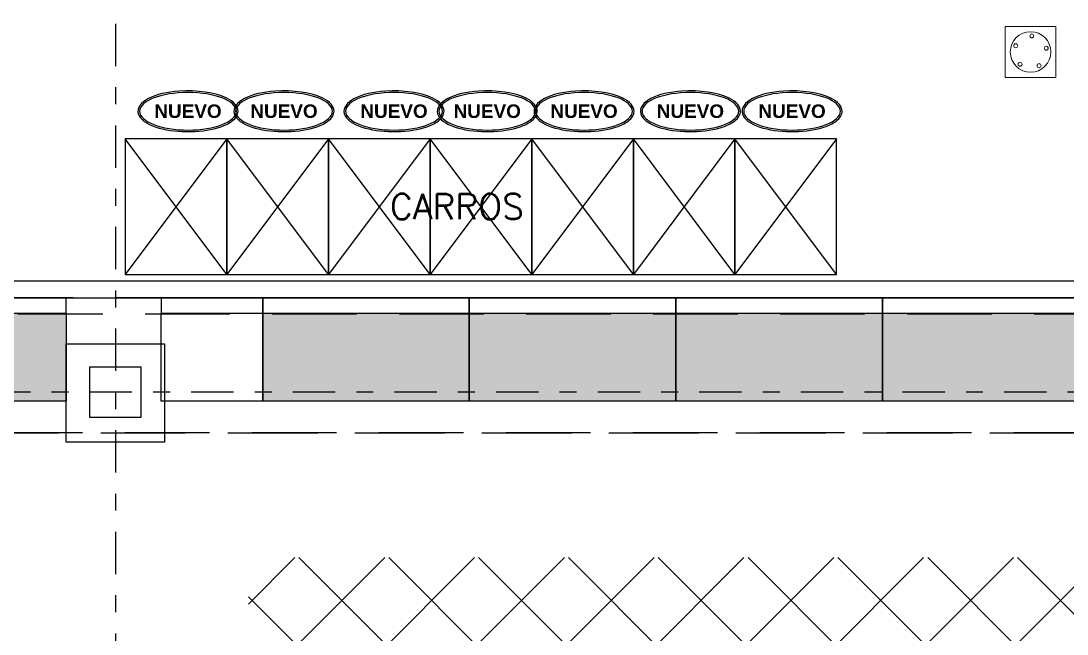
# Model space of a CAD drawing. Header units: millimetres. Extents: x 340 to 1003762, y 22 to 362022.
# Drawn here: x 363.59 to 369.77, y 80.92 to 84.54 of the extents above; entities that cross this region are included whole.
import ezdxf
from ezdxf.xclip import XClip

# ---------------------------------------------------------------- set-up
doc = ezdxf.new("R2010")
doc.units = ezdxf.units.MM
doc.header["$XCLIPFRAME"] = 0
doc.linetypes.add('LSBB_P_002 - PLANTA 1° NIVEL SALA DE VENTAS$0$DASHDOT2', pattern=[0.5, 0.25, -0.125, 0, -0.125])
doc.linetypes.add('LSBB_P_002 - PLANTA 1° NIVEL SALA DE VENTAS$0$HIDDEN', pattern=[0.375, 0.25, -0.125])
for name, color, linetype in [('LSBB_P_002 - PLANTA 1° NIVEL SALA DE VENTAS$0$A-ACTIVOS NUEVOS', 20, 'Continuous'), ('LSBB_P_002 - PLANTA 1° NIVEL SALA DE VENTAS$0$A-Equipamiento acero inox', 8, 'Continuous'), ('LSBB_P_002 - PLANTA 1° NIVEL SALA DE VENTAS$0$A-GONDOLAS', 1, 'Continuous'), ('LSBB_P_002 - PLANTA 1° NIVEL SALA DE VENTAS$0$A-LAYOUT', 7, 'Continuous'), ('LSBB_P_002 - PLANTA 1° NIVEL SALA DE VENTAS$0$A-PILETAS NUEVAS', 8, 'Continuous'), ('LSBB_P_002 - PLANTA 1° NIVEL SALA DE VENTAS$0$CENEFA', 6, 'LSBB_P_002 - PLANTA 1° NIVEL SALA DE VENTAS$0$HIDDEN'), ('LSBB_P_002 - PLANTA 1° NIVEL SALA DE VENTAS$0$EJES', 8, 'LSBB_P_002 - PLANTA 1° NIVEL SALA DE VENTAS$0$DASHDOT2'), ('LSBB_P_002 - PLANTA 1° NIVEL SALA DE VENTAS$0$ESTRUCTURA', 5, 'Continuous'), ('LSBB_P_002 - PLANTA 1° NIVEL SALA DE VENTAS$0$LAYOUT$0$A-SALA-HATCH-AUTOMOVIL', 174, 'Continuous'), ('LSBB_P_002 - PLANTA 1° NIVEL SALA DE VENTAS$0$LAYOUT$0$A-SALA-HATCH-FERRETERIA', 130, 'Continuous'), ('LSBB_P_002 - PLANTA 1° NIVEL SALA DE VENTAS$0$TABIQUE', 3, 'Continuous'), ('LSBB_P_002 - PLANTA 1° NIVEL SALA DE VENTAS$0$ZOCALOS-HORM', 8, 'Continuous'), ('XREF', 7, 'Continuous')]:
    doc.layers.add(name, color=color, linetype=linetype)
doc.styles.add('LSBB_P_002 - PLANTA 1° NIVEL SALA DE VENTAS$0$ARIAL', font='')
doc.styles.add('LSBB_P_002 - PLANTA 1° NIVEL SALA DE VENTAS$0$ROMANS', font='romans')
doc.styles.get('LSBB_P_002 - PLANTA 1° NIVEL SALA DE VENTAS$0$ARIAL').set_extended_font_data('Arial', bold=True)

# ---------------------------------------------------------------- blocks, each defined once
blk = doc.blocks.new('LSBB_P_002 - PLANTA 1° NIVEL SALA DE VENTAS$0$A$C69995B83')
at = {"linetype": 'Continuous', "lineweight": 20}
for p, q in [((0, 0), (-0.3, 0)), ((-0.3, 0), (-0.3, -0.3)), ((0, -0.3), (0, 0)), ((-0.3, -0.3), (0, -0.3))]:
    blk.add_line(p, q, dxfattribs=at)
at = {"linetype": 'Continuous', "lineweight": 20, "const_width": 0.00333}
blk.add_lwpolyline([(-0.3, -0.3), (-0.3, 0), (0, 0), (0, -0.3)], close=True, dxfattribs=at)
at = {"linetype": 'Continuous', "lineweight": 20}
for centre, radius in [((-0.15, -0.15), 0.1199), ((-0.1863, -0.062), 0.0117), ((-0.0775, -0.0883), 0.0117), ((-0.2449, -0.1573), 0.0117), ((-0.2449, -0.1573), 0.0117), ((-0.1724, -0.2425), 0.0117), ((-0.0689, -0.1999), 0.0117)]:
    blk.add_circle(centre, radius, dxfattribs=at)
blk = doc.blocks.new('LSBB_P_002 - PLANTA 1° NIVEL SALA DE VENTAS$0$A$C529333AF')
at = {"layer": 'LSBB_P_002 - PLANTA 1° NIVEL SALA DE VENTAS$0$A-ACTIVOS NUEVOS', "extrusion": (0, 0, -1)}
blk.add_ellipse((0, 0), major_axis=(0.2855, 0), ratio=0.388575, dxfattribs=at)
at = {"layer": 'LSBB_P_002 - PLANTA 1° NIVEL SALA DE VENTAS$0$A-ACTIVOS NUEVOS'}
blk.add_open_spline([(0.2955, 0), (0.2955, -0.021), (0.2828, -0.0409), (0.2407, -0.0737), (0.2108, -0.0875), (0.0693, -0.1291), (-0.0893, -0.1272), (-0.2453, -0.0748), (-0.2842, -0.048), (-0.3027, 0.019), (-0.2777, 0.0523), (-0.188, 0.0987), (-0.1218, 0.1143), (0.0524, 0.1263), (0.163, 0.1102), (0.2698, 0.0572), (0.2955, 0.0303), (0.2955, 0)], degree=3, knots=[0, 0, 0, 0, 0.461791, 0.461791, 0.923583, 0.923583, 2.283227, 2.283227, 3.034626, 3.034626, 3.786024, 3.786024, 4.537423, 4.537423, 5.618495, 5.618495, 6.283185, 6.283185, 6.283185, 6.283185], dxfattribs=at)
at = {"layer": 'LSBB_P_002 - PLANTA 1° NIVEL SALA DE VENTAS$0$A-ACTIVOS NUEVOS', "insert": (0, 0), "char_height": 0.08, "attachment_point": 5, "style": 'LSBB_P_002 - PLANTA 1° NIVEL SALA DE VENTAS$0$ARIAL'}
blk.add_mtext_dynamic_manual_height_columns('NUEVO', width=0.536552, gutter_width=0.7, heights=[0], dxfattribs=at)
blk = doc.blocks.new('LSBB_P_002 - PLANTA 1° NIVEL SALA DE VENTAS$0$LAYOUT$0$REF-LAYOUT N+0.00 E 03$0$REF-LAYOUT N+0.00 E 02$0$G. 122 X 52')
at = {"ltscale": 3}
blk.add_hatch(color=256, dxfattribs=at).paths.add_polyline_path([(6150.7585, -1137.4688), (6149.5385, -1137.4688), (6149.5385, -1137.9888), (6150.7585, -1137.9888)])
at = {"layer": 'LSBB_P_002 - PLANTA 1° NIVEL SALA DE VENTAS$0$A-GONDOLAS', "ltscale": 3}
for points in [[(6150.7585, -1137.4688), (6149.5385, -1137.4688), (6149.5385, -1137.3788), (6150.7585, -1137.3788), (6150.7585, -1137.4688)], [(6150.7585, -1137.4688), (6149.5385, -1137.4688), (6149.5385, -1137.9888), (6150.7585, -1137.9888), (6150.7585, -1137.4688)]]:
    blk.add_lwpolyline(points, dxfattribs=at)
blk = doc.blocks.new('LSBB_P_002 - PLANTA 1° NIVEL SALA DE VENTAS$0$SVLY')
at = {"layer": 'LSBB_P_002 - PLANTA 1° NIVEL SALA DE VENTAS$0$A-GONDOLAS', "ltscale": 3}
for points in [[(979.7095, 297.6323), (980.3095, 297.6323), (980.3095, 297.7223), (979.7095, 297.7223), (979.7095, 297.6323)], [(979.7095, 297.6323), (980.3095, 297.6323), (980.3095, 297.1123), (979.7095, 297.1123), (979.7095, 297.6323)]]:
    blk.add_lwpolyline(points, dxfattribs=at)
at = {"layer": 'LSBB_P_002 - PLANTA 1° NIVEL SALA DE VENTAS$0$CENEFA', "color": 7, "ltscale": 2}
blk.add_lwpolyline([(977.8529, 296.9257), (978.2211, 293.0991), (980.1347, 273.2139), (985.6095, 273.2139), (985.6095, 263.4157), (994.9945, 263.4157), (994.9945, 296.9257), (977.8529, 296.9257), (977.8529, 296.9257)], dxfattribs=at)
at = {"layer": 'LSBB_P_002 - PLANTA 1° NIVEL SALA DE VENTAS$0$ESTRUCTURA'}
blk.add_lwpolyline([(979.5895, 297.3157), (979.5895, 297.0157), (979.2895, 297.0157), (979.2895, 297.3157)], close=True, dxfattribs=at)
at = {"layer": 'LSBB_P_002 - PLANTA 1° NIVEL SALA DE VENTAS$0$LAYOUT$0$A-SALA-HATCH-FERRETERIA', "xscale": -1}
for p in [(7128.688, 1435.1011), (7131.068, 1435.1011), (7132.288, 1435.1011), (7133.508, 1435.1011), (7134.728, 1435.1011)]:
    blk.add_blockref('LSBB_P_002 - PLANTA 1° NIVEL SALA DE VENTAS$0$LAYOUT$0$REF-LAYOUT N+0.00 E 03$0$REF-LAYOUT N+0.00 E 02$0$G. 122 X 52', p, dxfattribs=at)
blk = doc.blocks.new('LSBB_P_002 - PLANTA 1° NIVEL SALA DE VENTAS', base_point=(223.5696, 14.2202))
at = {"layer": 'LSBB_P_002 - PLANTA 1° NIVEL SALA DE VENTAS$0$LAYOUT$0$A-SALA-HATCH-AUTOMOVIL'}
h = blk.add_hatch(dxfattribs=at)
h.set_pattern_fill('ANSI37', color=256, scale=3, angle=810)
h.set_pattern_definition([(135, (200.025, -0.025), (-0.26516504, -0.26516504), []), (225, (200.025, -0.025), (0.26516504, -0.26516504), [])])
h.paths.add_polyline_path([(788.634, 296.354), (791.9332, 296.354), (791.9332, 293.1906), (788.634, 293.1906)])
h.paths.add_polyline_path([(780.2247, 293.1906), (780.2247, 296.1889), (786.9547, 296.1889), (786.9547, 293.1906), (785.7347, 293.1906), (785.7347, 291.7006), (782.0747, 291.7006), (782.0747, 290.2106), (780.2247, 290.2106)])
h.paths.add_polyline_path([(778.1795, 296.7577), (778.8806, 289.4714), (776.9496, 289.2856), (776.2484, 296.5719)])
at = {"layer": 'LSBB_P_002 - PLANTA 1° NIVEL SALA DE VENTAS$0$A-Equipamiento acero inox'}
for p, q in [((780.098, 298.6602), (779.498, 297.8602)), ((780.098, 297.8602), (779.498, 298.6602)), ((780.698, 298.6602), (780.098, 297.8602)), ((780.698, 297.8602), (780.098, 298.6602)), ((781.298, 298.6602), (780.698, 297.8602)), ((781.298, 297.8602), (780.698, 298.6602)), ((781.898, 298.6602), (781.298, 297.8602)), ((781.898, 297.8602), (781.298, 298.6602)), ((782.498, 298.6602), (781.898, 297.8602)), ((782.498, 297.8602), (781.898, 298.6602)), ((783.098, 298.6602), (782.498, 297.8602)), ((783.098, 297.8602), (782.498, 298.6602)), ((783.698, 298.6602), (783.098, 297.8602)), ((783.698, 297.8602), (783.098, 298.6602))]:
    blk.add_line(p, q, dxfattribs=at)
for points in [[(779.498, 297.8602), (780.098, 297.8602), (780.098, 298.6602), (779.498, 298.6602)], [(780.098, 297.8602), (780.698, 297.8602), (780.698, 298.6602), (780.098, 298.6602)], [(780.698, 297.8602), (781.298, 297.8602), (781.298, 298.6602), (780.698, 298.6602)], [(781.298, 297.8602), (781.898, 297.8602), (781.898, 298.6602), (781.298, 298.6602)], [(781.898, 297.8602), (782.498, 297.8602), (782.498, 298.6602), (781.898, 298.6602)], [(782.498, 297.8602), (783.098, 297.8602), (783.098, 298.6602), (782.498, 298.6602)], [(783.098, 297.8602), (783.698, 297.8602), (783.698, 298.6602), (783.098, 298.6602)]]:
    blk.add_lwpolyline(points, close=True, dxfattribs=at)
at = {"layer": 'LSBB_P_002 - PLANTA 1° NIVEL SALA DE VENTAS$0$CENEFA', "color": 7, "ltscale": 2}
for p, q in [((785.1895, 297.7222), (776.1151, 297.7222)), ((874.6145, 297.6256), (776.1244, 297.6256)), ((777.8529, 296.9256), (794.9945, 296.9256)), ((780.1347, 296.9256), (794.9945, 296.9256))]:
    blk.add_line(p, q, dxfattribs=at)
blk.add_lwpolyline([(777.8529, 296.9256), (778.2211, 293.0991), (780.1347, 273.2138), (785.6095, 273.2138), (785.6095, 263.4156), (794.9945, 263.4156), (794.9945, 296.9256), (777.8529, 296.9256), (777.8529, 296.9256)], dxfattribs=at)
at = {"layer": 'LSBB_P_002 - PLANTA 1° NIVEL SALA DE VENTAS$0$EJES'}
for p, q in [((779.4395, 309.5406), (779.4395, 242.5191)), ((879.7376, 297.1656), (769.0572, 297.1656))]:
    blk.add_line(p, q, dxfattribs=at)
at = {"layer": 'LSBB_P_002 - PLANTA 1° NIVEL SALA DE VENTAS$0$ESTRUCTURA'}
blk.add_lwpolyline([(779.5895, 297.3156), (779.5895, 297.0156), (779.2895, 297.0156), (779.2895, 297.3156)], close=True, dxfattribs=at)
at = {"layer": 'LSBB_P_002 - PLANTA 1° NIVEL SALA DE VENTAS$0$TABIQUE'}
for points in [[(776.1055, 297.8222), (785.1895, 297.8222)], [(776.1151, 297.7222), (785.1895, 297.7222)]]:
    blk.add_lwpolyline(points, dxfattribs=at)
at = {"layer": 'LSBB_P_002 - PLANTA 1° NIVEL SALA DE VENTAS$0$ZOCALOS-HORM'}
blk.add_lwpolyline([(779.7295, 296.87), (779.1495, 296.87), (779.1495, 297.45), (779.7295, 297.45)], close=True, dxfattribs=at)
at = {"layer": 'LSBB_P_002 - PLANTA 1° NIVEL SALA DE VENTAS$0$A-ACTIVOS NUEVOS'}
for p in [(779.8683, 298.8238), (780.4352, 298.8238), (781.0848, 298.8238), (781.6352, 298.8238), (782.2068, 298.8238), (782.8349, 298.8238), (783.4352, 298.8238)]:
    blk.add_blockref('LSBB_P_002 - PLANTA 1° NIVEL SALA DE VENTAS$0$A$C529333AF', p, dxfattribs=at)
at = {"layer": 'LSBB_P_002 - PLANTA 1° NIVEL SALA DE VENTAS$0$A-LAYOUT', "color": 1}
blk.add_blockref('LSBB_P_002 - PLANTA 1° NIVEL SALA DE VENTAS$0$SVLY', (-200, 0), dxfattribs=at)
at = {"layer": 'LSBB_P_002 - PLANTA 1° NIVEL SALA DE VENTAS$0$A-PILETAS NUEVAS', "xscale": -1, "rotation": 90}
blk.add_blockref('LSBB_P_002 - PLANTA 1° NIVEL SALA DE VENTAS$0$A$C69995B83', (784.6937, 299.024), dxfattribs=at)
at = {"layer": 'LSBB_P_002 - PLANTA 1° NIVEL SALA DE VENTAS$0$A-Equipamiento acero inox', "insert": (781.8515, 298.3361), "char_height": 0.208153, "width": 8.454952, "attachment_point": 3, "style": 'LSBB_P_002 - PLANTA 1° NIVEL SALA DE VENTAS$0$ROMANS'}
blk.add_mtext('{\\H0.72062x;CARROS}\\P\\P     \\P  ', dxfattribs=at)

msp = doc.modelspace()

# ---------------------------------------------------------------- block references
at = {"layer": 'XREF'}
ref = msp.add_blockref('LSBB_P_002 - PLANTA 1° NIVEL SALA DE VENTAS', (-191.719, -200.5998), dxfattribs=at)
XClip(ref).set_block_clipping_path([(755.454857474, 236.6800249606), (887.3150098981, 333.6713636781)])

doc.saveas('drawing.dxf')
